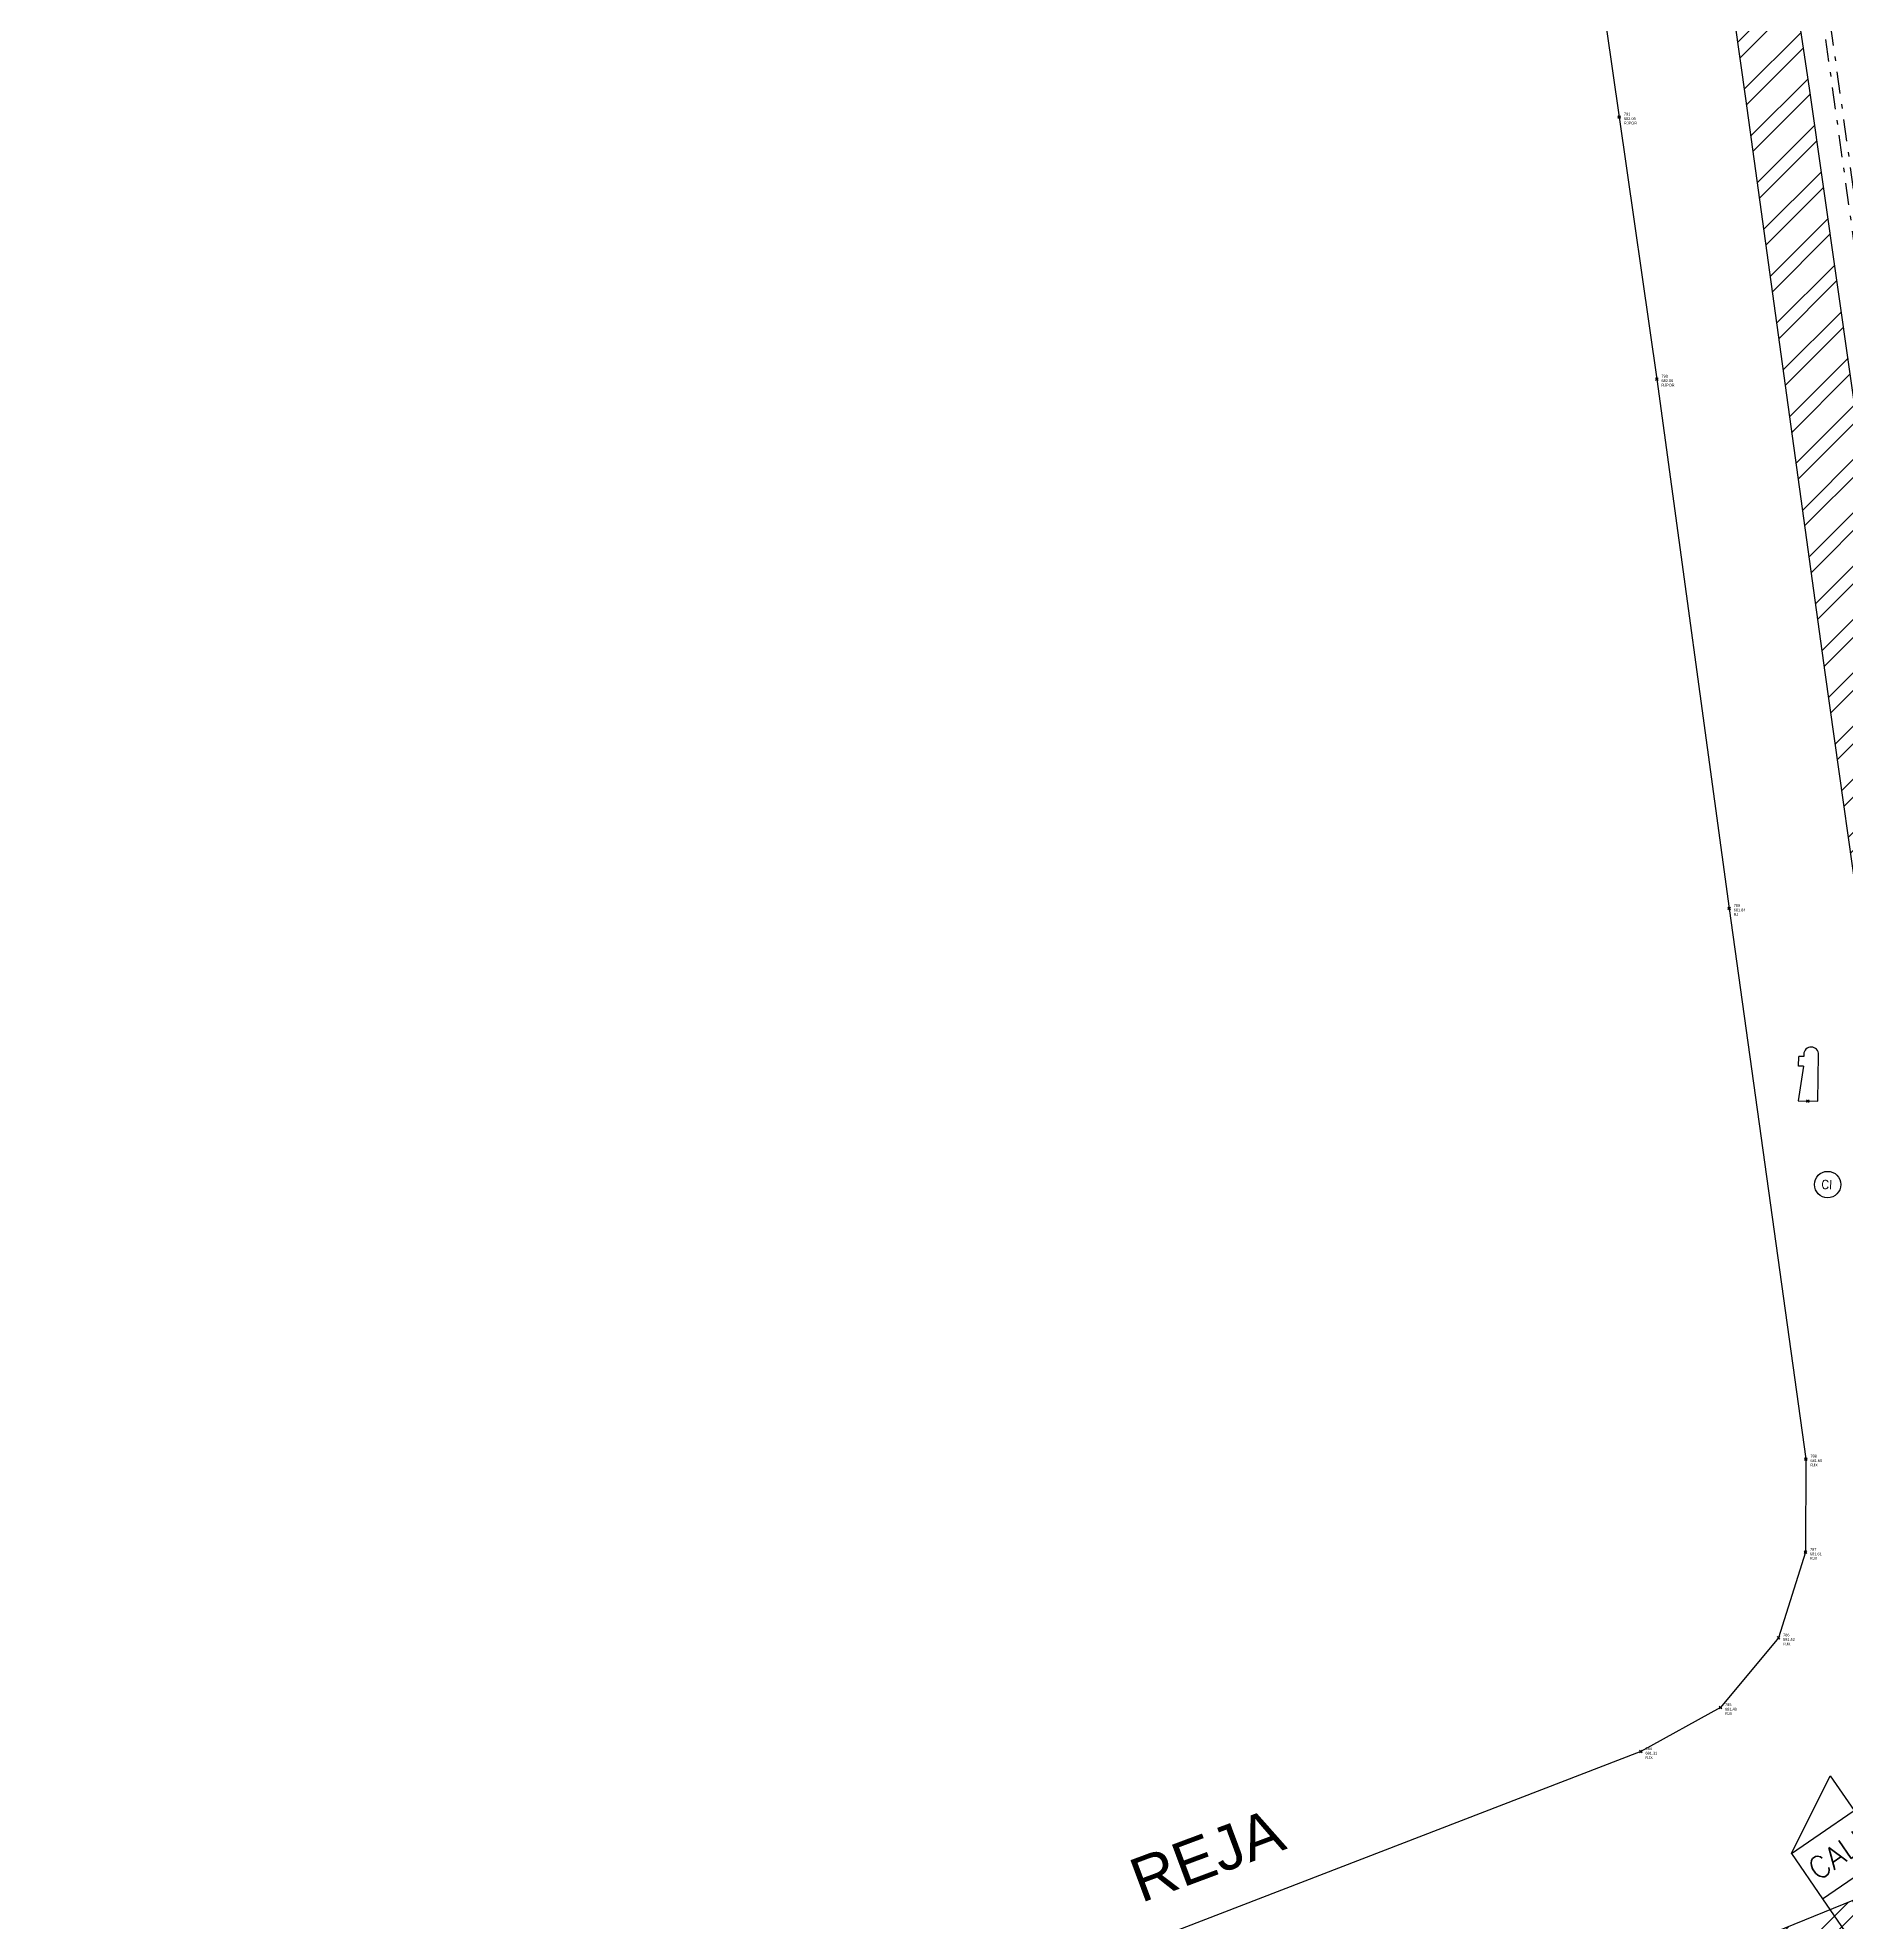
# Model space of a CAD drawing. Extents: x 352140 to 354978, y 6304672 to 6307963.
# Drawn here: x 352735.63 to 352776.8, y 6305533.14 to 6305576.04 of the extents above; entities that cross this region are included whole.
import ezdxf

# ---------------------------------------------------------------- set-up
doc = ezdxf.new("R2010")
doc.units = 0
doc.header["$PDMODE"] = 35
doc.header["$PDSIZE"] = 0.03
doc.linetypes.add('JPG_DASHDOT', pattern=[1, 0.5, -0.25, 0, -0.25])
doc.layers.get('0').update_dxf_attribs({"linetype": 'CONTINUOUS'})
for name, color, linetype in [('03_S2_Pav ext_Borde vereda', 7, 'CONTINUOUS'), ('1-REJA', 252, 'FENCELINE1'), ('1-TEXTOS', 7, 'CONTINUOUS'), ('1-VEREDA', 251, 'CONTINUOUS'), ('2-ACHURADO VEREDA', 252, 'CONTINUOUS'), ('C-TOPO - BORDE - 3', 7, 'CONTINUOUS'), ('TOP-URB-SOLERAS', 2, 'JPG_DASHDOT'), ('V-NODE - 2013', 4, 'CONTINUOUS'), ('V-NODE-TEXT 2013', 2, 'CONTINUOUS'), ('Z-CI', 253, 'CONTINUOUS'), ('Z-GRIF', 253, 'CONTINUOUS'), ('Z-ZC', 253, 'CONTINUOUS')]:
    doc.layers.add(name, color=color, linetype=linetype)
doc.styles.add('A', font='arial.ttf', dxfattribs={"height": 2})
doc.styles.add('ROMANS', font='romans.shx', dxfattribs={"width": 0.75})
doc.linetypes.add('FENCELINE1', pattern='A,6.35,-2.54,[133,ltypeshp.shx,S=2.54,R=0,X=-2.54,Y=0],-2.54,25.4', length=36.83)

# ---------------------------------------------------------------- blocks, each defined once
blk = doc.blocks.new('CI')
at = {"layer": 'Z-CI'}
blk.add_circle((0, 0), 1.2, dxfattribs=at)
at = {"layer": 'Z-CI', "style": 'ROMANS'}
blk.add_text('CI', height=0.8, rotation=360, dxfattribs=at).set_placement((-0.58, -0.4))
blk = doc.blocks.new('GRIF')
at = {"layer": 'Z-GRIF'}
for p, q in [((-0.56, 1.97), (-0.56, 2.53)), ((-0.28, 2.53), (-0.56, 2.53)), ((-0.28, 2.65), (-0.28, 2.53)), ((0.56, 0), (0.56, 2.65)), ((-0.28, 1.97), (-0.56, 0)), ((-0.28, 1.97), (-0.56, 1.97)), ((-0.56, 0), (0.56, 0))]:
    blk.add_line(p, q, dxfattribs=at)
blk.add_arc((0.14, 2.65), 0.422, 0, 180, dxfattribs=at)
blk.add_point((0, 0), dxfattribs=at)
blk = doc.blocks.new('ZC')
at = {"layer": 'Z-ZC'}
for p, q in [((0, 4.25), (1.732, 5.211)), ((1.732, 5.211), (1.732, 4.25)), ((0, 4.25), (2.5, 4.25)), ((0, 4.25), (0, 3)), ((2.5, 4.25), (2.5, 3)), ((0, 3), (2.5, 3))]:
    blk.add_line(p, q, dxfattribs=at)
blk.add_lwpolyline([(0, 3), (0, 0)], dxfattribs=at)
at = {"layer": 'Z-ZC', "style": 'ROMANS'}
blk.add_text('CALLE', height=0.5, dxfattribs=at).set_placement((0.138, 3.386))
blk = doc.blocks.new('*U245', base_point=(352772.121, 6305537.026))
at = {"layer": 'V-NODE - 2013', "lineweight": -2}
blk.add_point((352772.121, 6305537.026), dxfattribs=at)
at = {"layer": 'V-NODE-TEXT 2013', "linetype": 'ByBlock', "char_height": 0.0635}
for s, insert, attachment_point in [('784', (352772.226, 6305537.059), 7), ('681.31', (352772.226, 6305537.021), 1), ('RJX', (352772.226, 6305536.92), 1)]:
    blk.add_mtext(s, dxfattribs=dict(at, insert=insert, attachment_point=attachment_point))
blk = doc.blocks.new('*U246', base_point=(352773.933, 6305538.027))
at = {"layer": 'V-NODE - 2013', "lineweight": -2}
blk.add_point((352773.933, 6305538.027), dxfattribs=at)
at = {"layer": 'V-NODE-TEXT 2013', "linetype": 'ByBlock', "char_height": 0.0635}
for s, insert, attachment_point in [('785', (352774.038, 6305538.06), 7), ('681.40', (352774.038, 6305538.022), 1), ('RJX', (352774.038, 6305537.921), 1)]:
    blk.add_mtext(s, dxfattribs=dict(at, insert=insert, attachment_point=attachment_point))
blk = doc.blocks.new('*U247', base_point=(352775.254, 6305539.614))
at = {"layer": 'V-NODE - 2013', "lineweight": -2}
blk.add_point((352775.254, 6305539.614), dxfattribs=at)
at = {"layer": 'V-NODE-TEXT 2013', "linetype": 'ByBlock', "char_height": 0.0635}
for s, insert, attachment_point in [('786', (352775.359, 6305539.647), 7), ('681.52', (352775.359, 6305539.609), 1), ('RJX', (352775.359, 6305539.508), 1)]:
    blk.add_mtext(s, dxfattribs=dict(at, insert=insert, attachment_point=attachment_point))
blk = doc.blocks.new('*U248', base_point=(352775.866, 6305541.561))
at = {"layer": 'V-NODE - 2013', "lineweight": -2}
blk.add_point((352775.866, 6305541.561), dxfattribs=at)
at = {"layer": 'V-NODE-TEXT 2013', "linetype": 'ByBlock', "char_height": 0.0635}
for s, insert, attachment_point in [('787', (352775.971, 6305541.594), 7), ('681.61', (352775.971, 6305541.556), 1), ('RJX', (352775.971, 6305541.455), 1)]:
    blk.add_mtext(s, dxfattribs=dict(at, insert=insert, attachment_point=attachment_point))
blk = doc.blocks.new('*U249', base_point=(352775.876, 6305543.685))
at = {"layer": 'V-NODE - 2013', "lineweight": -2}
blk.add_point((352775.876, 6305543.685), dxfattribs=at)
at = {"layer": 'V-NODE-TEXT 2013', "linetype": 'ByBlock', "char_height": 0.0635}
for s, insert, attachment_point in [('788', (352775.981, 6305543.718), 7), ('681.65', (352775.981, 6305543.68), 1), ('RJX', (352775.981, 6305543.579), 1)]:
    blk.add_mtext(s, dxfattribs=dict(at, insert=insert, attachment_point=attachment_point))
blk = doc.blocks.new('*U259', base_point=(352772.485, 6305568.265))
at = {"layer": 'V-NODE - 2013', "lineweight": -2}
blk.add_point((352772.485, 6305568.265), dxfattribs=at)
at = {"layer": 'V-NODE-TEXT 2013', "linetype": 'ByBlock', "char_height": 0.0635}
for s, insert, attachment_point in [('790', (352772.59, 6305568.298), 7), ('682.06', (352772.59, 6305568.26), 1), ('RJPOR', (352772.59, 6305568.159), 1)]:
    blk.add_mtext(s, dxfattribs=dict(at, insert=insert, attachment_point=attachment_point))
blk = doc.blocks.new('*U260', base_point=(352771.631, 6305574.23))
at = {"layer": 'V-NODE - 2013', "lineweight": -2}
blk.add_point((352771.631, 6305574.23), dxfattribs=at)
at = {"layer": 'V-NODE-TEXT 2013', "linetype": 'ByBlock', "char_height": 0.0635}
for s, insert, attachment_point in [('791', (352771.736, 6305574.263), 7), ('682.05', (352771.736, 6305574.225), 1), ('RJPOR', (352771.736, 6305574.124), 1)]:
    blk.add_mtext(s, dxfattribs=dict(at, insert=insert, attachment_point=attachment_point))
blk = doc.blocks.new('*U276', base_point=(352774.129, 6305556.217))
at = {"layer": 'V-NODE - 2013', "lineweight": -2}
blk.add_point((352774.129, 6305556.217), dxfattribs=at)
at = {"layer": 'V-NODE-TEXT 2013', "linetype": 'ByBlock', "char_height": 0.0635}
for s, insert, attachment_point in [('789', (352774.234, 6305556.25), 7), ('681.84', (352774.234, 6305556.212), 1), ('RJ', (352774.234, 6305556.111), 1)]:
    blk.add_mtext(s, dxfattribs=dict(at, insert=insert, attachment_point=attachment_point))

msp = doc.modelspace()

# ---------------------------------------------------------------- hatches: boundary and pattern name
at = {"layer": '03_S2_Pav ext_Borde vereda'}
h = msp.add_hatch(dxfattribs=at)
h.set_pattern_fill('DOTS', color=256, scale=0.2)
h.set_pattern_definition([(0, (0, 0), (0.079375, 0.15875), [0, -0.15875])])
edge = h.paths.add_edge_path()
edge.add_arc((352748.807, 6305741.269), 0.6, 191.9515, 355.6455, ccw=False)
edge.add_arc((352792.166, 6305750.447), 44.919, 191.6658, 191.9515, ccw=False)
edge.add_line((352748.174, 6305741.364), (352741.238, 6305741.435))
edge.add_arc((352792.166, 6305750.447), 51.719, 188.0126, 190.0351, ccw=False)
edge.add_line((352740.951, 6305743.238), (352740.749, 6305743.24))
edge.add_arc((352792.166, 6305750.447), 51.919, 187.9792, 192.0603)
edge.add_arc((352692.496, 6305729.152), 50, 5.6038, 12.0603, ccw=False)
edge.add_arc((352885.486, 6305749.065), 144.016, 185.9908, 195.05624)
edge.add_arc((352743.517, 6305710.875), 3, -16.8305, 15.0562, ccw=False)
edge.add_line((352746.389, 6305710.007), (352745.329, 6305706.502))
edge.add_arc((352748.2, 6305705.634), 3, 163.1695, 198.1695)
edge.add_line((352745.35, 6305704.698), (352746.83, 6305700.188))
edge.add_arc((353217.983, 6305866.064), 499.5, 199.39537, 202.53487)
edge.add_line((352756.622, 6305674.633), (352763.639, 6305654.529))
edge.add_line((352763.639, 6305654.529), (352766.426, 6305646.435))
edge.add_arc((352769.263, 6305647.412), 3, 199.0021, 234.0031)
edge.add_line((352767.5, 6305644.985), (352769.962, 6305643.197))
edge.add_arc((352768.198, 6305640.77), 3, 17.9764, 54.0015, ccw=False)
edge.add_arc((351870.786, 6305349.592), 946.469, 17.70596, 17.976359, ccw=False)
edge.add_arc((357774.17, 6306970.411), 5176.321, 194.922513, 195.061819)
edge.add_arc((352345.674, 6305526.266), 441.256, 9.34098, 12.96792, ccw=False)
edge.add_line((352781.079, 6305597.886), (352781.449, 6305594.732))
edge.add_line((352781.449, 6305594.732), (352781.712, 6305591.66))
edge.add_line((352781.712, 6305591.66), (352781.839, 6305588.604))
edge.add_line((352781.839, 6305588.604), (352781.836, 6305585.625))
edge.add_line((352781.836, 6305585.625), (352781.765, 6305582.656))
edge.add_line((352781.765, 6305582.656), (352781.694, 6305579.728))
edge.add_line((352781.694, 6305579.728), (352781.692, 6305576.786))
edge.add_line((352781.692, 6305576.786), (352781.816, 6305573.824))
edge.add_line((352781.816, 6305573.824), (352782.133, 6305570.857))
edge.add_line((352782.133, 6305570.857), (352782.422, 6305567.893))
edge.add_arc((352351.016, 6305527.324), 433.31, 3.22552, 5.37215, ccw=False)
edge.add_line((352783.639, 6305551.705), (352784.663, 6305533.533))
edge.add_line((352784.663, 6305533.533), (352784.863, 6305533.544))
edge.add_line((352784.863, 6305533.544), (352784.761, 6305535.341))
edge.add_line((352784.761, 6305535.341), (352791.052, 6305535.696))
edge.add_line((352791.052, 6305535.696), (352790.129, 6305552.071))
edge.add_arc((352351.167, 6305527.339), 439.658, 3.2247, 6.06057)
edge.add_arc((352790.357, 6305573.969), 2, 6.0606, 186.0606, ccw=False)
edge.add_arc((352351.162, 6305527.338), 443.663, 3.21745, 6.06057, ccw=False)
edge.add_line((352794.126, 6305552.239), (352795.045, 6305535.921))
edge.add_line((352795.045, 6305535.921), (352802.334, 6305536.332))
edge.add_line((352802.334, 6305536.332), (352802.435, 6305534.534))
edge.add_line((352802.435, 6305534.534), (352802.635, 6305534.546))
edge.add_line((352802.635, 6305534.546), (352801.614, 6305552.661))
edge.add_arc((352351.183, 6305527.34), 451.142, 3.21751, 7.53958)
edge.add_line((352798.425, 6305586.535), (352797.901, 6305589.489))
edge.add_line((352797.901, 6305589.489), (352797.337, 6305592.434))
edge.add_line((352797.337, 6305592.434), (352796.696, 6305595.358))
edge.add_line((352796.696, 6305595.358), (352795.983, 6305598.257))
edge.add_line((352795.983, 6305598.257), (352795.231, 6305601.141))
edge.add_line((352795.231, 6305601.141), (352794.478, 6305604.033))
edge.add_line((352794.478, 6305604.033), (352793.76, 6305606.951))
edge.add_line((352793.76, 6305606.951), (352793.112, 6305609.908))
edge.add_line((352793.112, 6305609.908), (352792.539, 6305612.89))
edge.add_line((352792.539, 6305612.89), (352792.032, 6305615.833))
edge.add_arc((352349.379, 6305527.058), 451.467, 11.34037, 13.00836)
edge.add_arc((357774.17, 6306970.411), 5162.321, 194.999983, 195.064624, ccw=False)
edge.add_arc((357774.17, 6306970.411), 5162.321, 194.918755, 194.999983, ccw=False)
edge.add_arc((351870.786, 6305349.592), 960.469, 17.685582, 18.028446)
edge.add_line((352784.099, 6305646.847), (352779.713, 6305660.065))
edge.add_line((352779.713, 6305660.065), (352778.245, 6305664.271))
edge.add_arc((352781.077, 6305665.26), 3, 164.2427, 199.242, ccw=False)
edge.add_line((352778.19, 6305666.074), (352779.097, 6305669.287))
edge.add_arc((352776.209, 6305670.102), 3, 344.2427, 379.2412)
edge.add_line((352779.042, 6305671.091), (352775.313, 6305681.773))
edge.add_arc((353217.983, 6305866.064), 479.5, 199.39537, 202.60286, ccw=False)
edge.add_arc((352886.447, 6305749.311), 128.007, 193.01673, 199.38233, ccw=False)
edge.add_line((352761.729, 6305720.48), (352761.207, 6305722.929))
edge.add_arc((352758.273, 6305722.303), 3, 12.0434, 47.0434)
edge.add_line((352760.317, 6305724.499), (352758.056, 6305726.605))
edge.add_arc((352760.094, 6305728.805), 3, 189.0153, 227.1838, ccw=False)
edge.add_arc((352890.905, 6305749.734), 135.474, 186.61724, 189.08835, ccw=False)
edge.add_arc((352776.2, 6305736.427), 20, 179.05, 186.6144, ccw=False)
edge.add_arc((352822.484, 6305735.659), 66.291, 173.57381, 179.05002, ccw=False)
edge.add_line((352756.61, 6305743.079), (352756.409, 6305743.081))
edge.add_arc((352822.484, 6305735.659), 66.491, 173.59144, 175.14861)
edge.add_line((352756.232, 6305741.282), (352749.412, 6305741.352))
edge.add_arc((352781.038, 6305739.581), 31.675, 176.7951, 177.0268)
at = {"layer": '2-ACHURADO VEREDA'}
h = msp.add_hatch(dxfattribs=at)
h.set_pattern_fill('ANSI32', color=256, scale=0.09)
h.paths.add_polyline_path([(352720.617, 6305598.054), (352732.368, 6305599.703), (352742.734, 6305601.134), (352755.34, 6305602.893), (352757.27, 6305603.202), (352761.983, 6305602.436), (352770.567, 6305600.41), (352771.013, 6305599.078), (352772.382, 6305589.499), (352773.367, 6305582.69), (352774.502, 6305574.654), (352776.311, 6305561.585), (352778.207, 6305548.171), (352779.696, 6305548.344), (352777.83, 6305561.778), (352775.967, 6305574.833), (352774.777, 6305582.795), (352773.865, 6305589.674), (352772.388, 6305600.297, 0.05743), (352771.451, 6305601.418), (352762.18, 6305603.377), (352757.291, 6305604.147), (352755.264, 6305603.879), (352742.632, 6305602.124), (352732.139, 6305600.646), (352720.501, 6305599.028), (352712.936, 6305597.962), (352700.518, 6305596.221), (352698.257, 6305595.938), (352688.145, 6305594.514, 0.016921), (352676.257, 6305592.819, 0.0646), (352658.21, 6305587.147), (352649.116, 6305583.522), (352638.688, 6305579.25), (352638.972, 6305578.433), (352649.251, 6305582.52), (352658.538, 6305586.235, -0.061952), (352676.156, 6305591.833, -0.0218), (352688.13, 6305593.524), (352698.383, 6305594.963), (352700.716, 6305595.265), (352713.022, 6305596.978)])
h = msp.add_hatch(dxfattribs=at)
h.set_pattern_fill('ANSI32', color=256, scale=0.09)
h.paths.add_polyline_path([(352778.513, 6305530.641), (352778.682, 6305530.165, 0.30076), (352781.877, 6305535.88), (352781.417, 6305539.545), (352780.967, 6305539.483), (352779.696, 6305548.344), (352778.207, 6305548.171), (352779.429, 6305539.404), (352778.4, 6305538.745), (352779.051, 6305534.166), (352777.12, 6305533.349), (352776.949, 6305533.635), (352767.175, 6305529.661), (352757.695, 6305525.376), (352748.002, 6305520.893), (352737.888, 6305516.144), (352730.032, 6305512.591), (352725.232, 6305511.131), (352711.741, 6305505.751), (352701.822, 6305501.812), (352688.808, 6305496.674), (352675.378, 6305491.326), (352662.77, 6305486.309), (352650.76, 6305481.531), (352641.08, 6305477.675), (352632.611, 6305474.335), (352623.668, 6305470.801), (352617.537, 6305468.424), (352605.764, 6305463.41), (352608.355, 6305461.211), (352618.346, 6305465.146), (352624.871, 6305467.668), (352633.825, 6305471.211), (352642.415, 6305474.593), (352652.307, 6305478.512), (352664.168, 6305483.169), (352676.565, 6305488.051), (352690.331, 6305493.466), (352703.095, 6305498.55), (352713.345, 6305502.582), (352726.41, 6305507.725), (352731.324, 6305509.731), (352740.236, 6305513.341), (352747.826, 6305516.788), (352758.93, 6305522.123), (352768.406, 6305526.356)])

# ---------------------------------------------------------------- linework, layer by layer
at = {"layer": '1-REJA', "ltscale": 0.2, "flags": 128}
msp.add_lwpolyline([(352617.874, 6305564.101), (352623.121, 6305567.639), (352630.809, 6305571.84), (352636.519, 6305574.549), (352647.519, 6305578.903), (352655.174, 6305581.999), (352662.884, 6305584.895), (352664.622, 6305585.451), (352670.811, 6305587.388), (352678.239, 6305589.316), (352682.657, 6305590.056), (352686.927, 6305590.717), (352697.544, 6305592.228), (352711.414, 6305594.106), (352725.734, 6305596.126), (352738.984, 6305597.943), (352752.1, 6305599.747), (352756.091, 6305599.956), (352758.713, 6305599.53), (352766.266, 6305597.729), (352767.867, 6305596.473), (352768.733, 6305594.649), (352769.993, 6305585.57), (352771.631, 6305574.23), (352772.485, 6305568.265), (352774.129, 6305556.217), (352775.876, 6305543.685), (352775.866, 6305541.561), (352775.254, 6305539.614), (352773.933, 6305538.027), (352772.121, 6305537.026), (352761.679, 6305533.001), (352749.581, 6305528.273, -0.439912), (352747.382, 6305529.771), (352747.416, 6305530.903)], format="xyb", dxfattribs=at)
at = {"layer": '1-VEREDA', "flags": 128}
msp.add_lwpolyline([(352780.967, 6305539.483), (352779.696, 6305548.344), (352777.83, 6305561.778), (352775.967, 6305574.833), (352774.777, 6305582.795), (352773.865, 6305589.674), (352772.388, 6305600.297, 0.05743), (352771.451, 6305601.418), (352762.18, 6305603.377), (352757.291, 6305604.147), (352755.264, 6305603.879), (352742.632, 6305602.124), (352732.139, 6305600.646)], format="xyb", dxfattribs=at)
for points in [[(352732.368, 6305599.703), (352742.734, 6305601.134), (352755.34, 6305602.893), (352757.27, 6305603.202), (352761.983, 6305602.436), (352770.567, 6305600.41), (352771.013, 6305599.078), (352772.382, 6305589.499), (352773.367, 6305582.69), (352774.502, 6305574.654), (352776.311, 6305561.585), (352778.207, 6305548.17), (352779.428, 6305539.41)], [(352779.051, 6305534.166), (352777.12, 6305533.349), (352776.949, 6305533.635), (352767.175, 6305529.661), (352757.695, 6305525.376), (352748.002, 6305520.893), (352737.888, 6305516.144), (352730.032, 6305512.591)]]:
    msp.add_lwpolyline(points, dxfattribs=at)
at = {"layer": 'C-TOPO - BORDE - 3', "elevation": 679.37, "flags": 128}
msp.add_lwpolyline([(352725.734, 6305596.126), (352738.984, 6305597.943), (352752.1, 6305599.747), (352756.091, 6305599.956), (352758.713, 6305599.53), (352766.266, 6305597.729), (352767.867, 6305596.473), (352768.733, 6305594.649), (352769.993, 6305585.57), (352771.631, 6305574.23), (352772.485, 6305568.265), (352774.129, 6305556.217), (352775.876, 6305543.685), (352775.866, 6305541.561), (352775.254, 6305539.614), (352773.933, 6305538.027), (352772.121, 6305537.026), (352761.679, 6305533.001), (352749.581, 6305528.273), (352748.002, 6305520.893), (352737.888, 6305516.144), (352730.032, 6305512.591)], dxfattribs=at)
at = {"layer": 'TOP-URB-SOLERAS', "flags": 128}
for points in [[(352635.813, 6305579.761), (352647.518, 6305584.464), (352663.399, 6305590.731, -0.06016), (352676.007, 6305594.225), (352694.28, 6305596.797), (352717.243, 6305599.992), (352735.728, 6305602.558), (352756.301, 6305605.422, -0.083561), (352768.736, 6305603.378, -0.216582), (352773.077, 6305600.019), (352773.206, 6305599.275), (352773.222, 6305599.256), (352775.006, 6305586.612), (352777.159, 6305571.136), (352779.322, 6305556.152), (352781.17, 6305542.877), (352781.598, 6305539.221)], [(352781.431, 6305539.547), (352781.011, 6305542.829), (352779.158, 6305556.166), (352777.019, 6305571.077), (352774.867, 6305586.537), (352773.054, 6305599.225), (352772.814, 6305599.853), (352772.676, 6305599.767, 0.218521), (352768.712, 6305602.964, 0.079407), (352756.356, 6305605.005), (352735.709, 6305602.051), (352716.646, 6305599.451), (352694.262, 6305596.344), (352676.055, 6305593.81, 0.060763), (352663.524, 6305590.306), (352647.586, 6305583.967), (352636.008, 6305579.363)]]:
    msp.add_lwpolyline(points, format="xyb", dxfattribs=at)

# ---------------------------------------------------------------- block references
for name, p in [('*U260', (352771.631, 6305574.23)), ('*U259', (352772.485, 6305568.265)), ('*U276', (352774.129, 6305556.217)), ('*U249', (352775.876, 6305543.685)), ('*U248', (352775.866, 6305541.561)), ('*U247', (352775.254, 6305539.614)), ('*U246', (352773.933, 6305538.027)), ('*U245', (352772.121, 6305537.026))]:
    msp.add_blockref(name, p)
at = {"layer": 'Z-CI', "xscale": 0.25, "yscale": 0.25, "zscale": 0.25, "rotation": 359.0901018221344}
msp.add_blockref('CI', (352776.373, 6305549.931), dxfattribs=at)
at = {"layer": 'Z-GRIF', "xscale": 0.4, "yscale": 0.4, "zscale": 0.4, "rotation": 359.090101839884}
msp.add_blockref('GRIF', (352775.925, 6305551.833), dxfattribs=at)
at = {"layer": 'Z-ZC', "rotation": 34.48049301273834}
msp.add_blockref('ZC', (352777.953, 6305531.199), dxfattribs=at)

# ---------------------------------------------------------------- texts
at = {"layer": '1-TEXTOS', "style": 'A'}
msp.add_text('REJA', height=1, rotation=20.4306, dxfattribs=at).set_placement((352760.745, 6305533.576))

doc.saveas('drawing.dxf')
